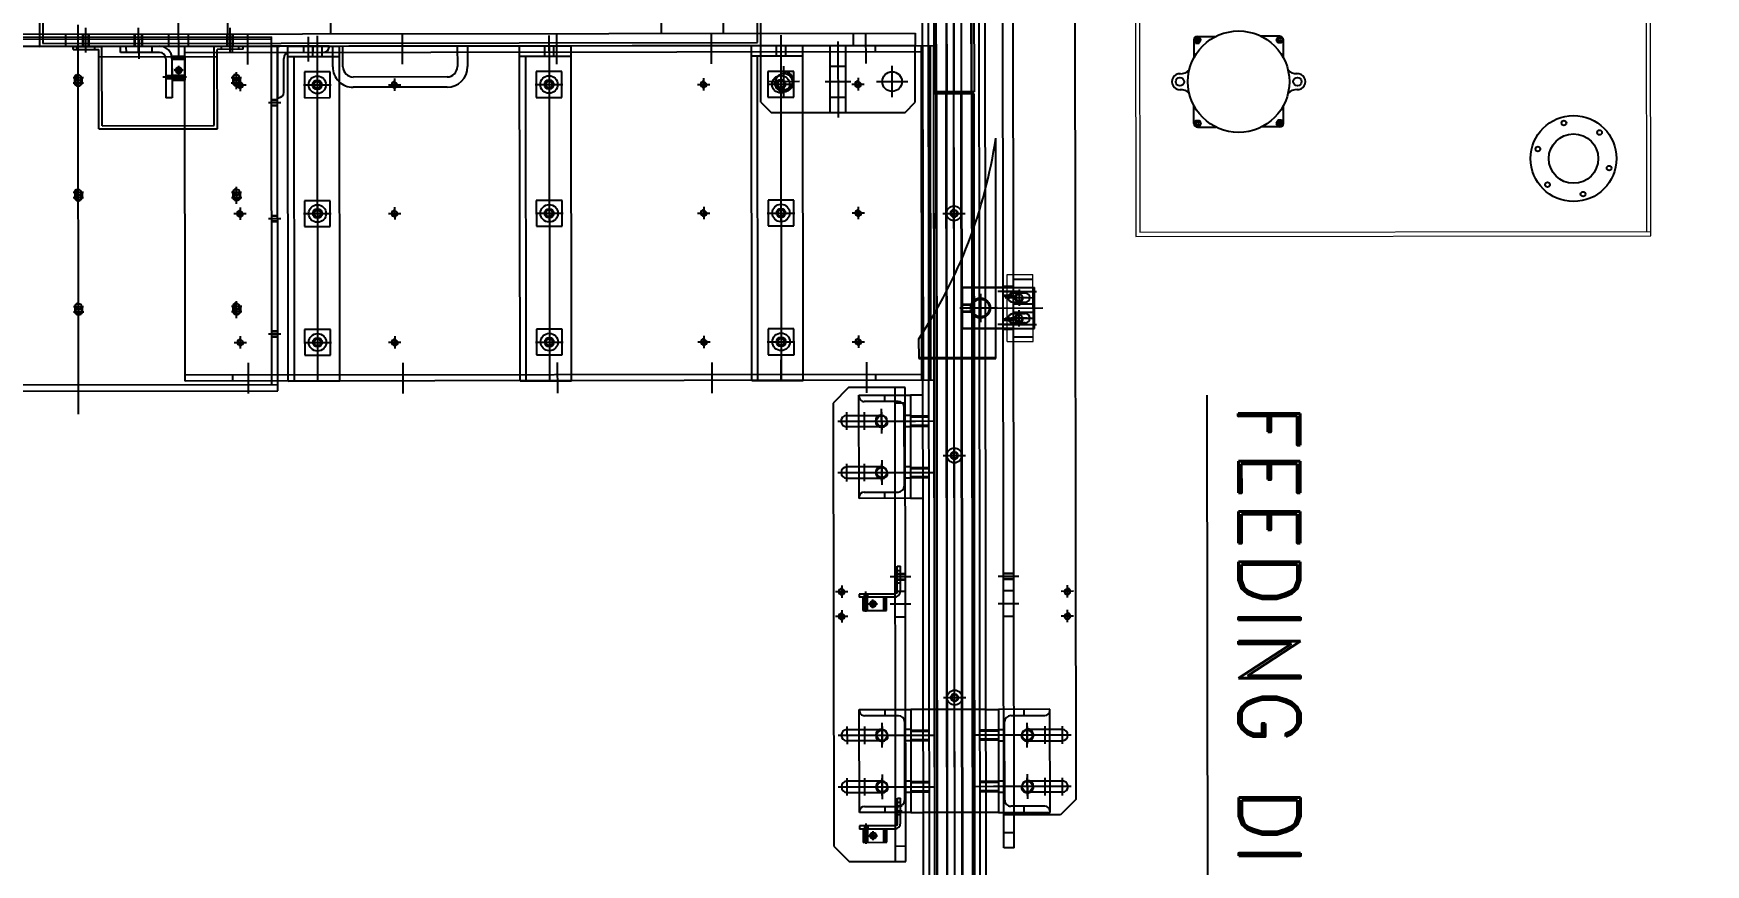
# Model space of a CAD drawing. Header units: feet. Extents: x -99009 to 3252343, y -11094690 to 9035152.
# Drawn here: x 2519507 to 2521130, y -1970620 to -1969814 of the extents above; entities that cross this region are included whole.
import ezdxf

# ---------------------------------------------------------------- set-up
doc = ezdxf.new("R2010")
doc.units = ezdxf.units.FT
for name, color, linetype in [('1', 1, 'Continuous'), ('K-LINE', 7, 'Continuous'), ('栗本図面枠', 7, 'Continuous')]:
    doc.layers.add(name, color=color, linetype=linetype)
doc.styles.add('ROMAND', font='romand', dxfattribs={"width": 0.9, "oblique": 15, "height": 3})

# ---------------------------------------------------------------- blocks, each defined once
blk = doc.blocks.new('K24582845e8a56')
at = {"layer": '栗本図面枠', "color": 1, "lineweight": 9}
for p, q in [((-6510.3, 676.4, 0), (-7260.3, 676.4, 0)), ((-6514.3, 672.4, 0), (-7256.3, 672.4, 0)), ((-6514.3, 180.4, 0), (-6514.3, 676.4, 0)), ((-6510.3, 176.4, 0), (-6510.3, 676.4, 0)), ((-6925.2, 180.4, 0), (-6514.3, 180.4, 0)), ((-6925.2, 176.4, 0), (-6510.3, 176.4, 0))]:
    blk.add_line(p, q, dxfattribs=at)
at = {"layer": '栗本図面枠', "color": 1}
for p, q in [((-6704.3, 316.4, 0), (-6704.3, 298.4, 0)), ((-6703.8, 318.1, 0), (-6700.8, 319.8, 0)), ((-6703.8, 314.7, 0), (-6703.8, 318.1, 0)), ((-6700.8, 312.9, 0), (-6703.8, 314.7, 0)), ((-6700.8, 319.8, 0), (-6683.3, 319.8, 0)), ((-6700.8, 319.8, 0), (-6697.8, 318.1, 0)), ((-6697.8, 314.7, 0), (-6700.8, 312.9, 0)), ((-6697.8, 318.1, 0), (-6697.8, 314.7, 0)), ((-6619.8, 319.8, 0), (-6637.3, 319.8, 0)), ((-6619.8, 319.8, 0), (-6622.8, 318.1, 0)), ((-6622.8, 318.1, 0), (-6622.8, 314.7, 0)), ((-6622.8, 314.7, 0), (-6619.8, 312.9, 0)), ((-6616.8, 318.1, 0), (-6619.8, 319.8, 0)), ((-6619.8, 312.9, 0), (-6616.8, 314.7, 0)), ((-6616.8, 314.7, 0), (-6616.8, 318.1, 0)), ((-6616.3, 316.4, 0), (-6616.3, 298.4, 0)), ((-6704.3, 236.4, 0), (-6704.3, 254.3, 0)), ((-6616.3, 236.4, 0), (-6616.3, 254.3, 0)), ((-5238.8, 245.5, 0), (-6356.1, 245.5, 0)), ((-6700.8, 239.8, 0), (-6703.8, 238.1, 0)), ((-6703.8, 238.1, 0), (-6703.8, 234.7, 0)), ((-6703.8, 234.7, 0), (-6700.8, 232.9, 0)), ((-6697.8, 238.1, 0), (-6700.8, 239.8, 0)), ((-6700.8, 232.9, 0), (-6697.8, 234.7, 0)), ((-6700.8, 232.9, 0), (-6683.3, 232.9, 0)), ((-6697.8, 234.7, 0), (-6697.8, 238.1, 0)), ((-6619.8, 232.9, 0), (-6637.3, 232.9, 0)), ((-6622.8, 238.1, 0), (-6619.8, 239.8, 0)), ((-6622.8, 234.7, 0), (-6622.8, 238.1, 0)), ((-6619.8, 232.9, 0), (-6622.8, 234.7, 0)), ((-6619.8, 239.8, 0), (-6616.8, 238.1, 0)), ((-6616.8, 234.7, 0), (-6619.8, 232.9, 0)), ((-6616.8, 238.1, 0), (-6616.8, 234.7, 0)), ((-7645.3, 117.5, 0), (-5963.8, 117.5, 0)), ((-6165.8, 115.5, 0), (-6165.8, 103.5, 0)), ((-6141.8, 115.5, 0), (-6141.8, 103.5, 0)), ((-5963.8, 117.5, 0), (-5948.8, 102.5, 0)), ((-6171.8, 109.5, 0), (-6159.8, 109.5, 0)), ((-6147.8, 109.5, 0), (-6135.8, 109.5, 0)), ((-6034.8, 104.5, 0), (-6017.8, 104.5, 0)), ((-6031.8, 104.5, 0), (-6031.8, 70.5, 0)), ((-6026.3, 113, 0), (-6026.3, 62, 0)), ((-6026.3, 97.5, 0), (-6026.3, 37.5, 0)), ((-6020.8, 70.5, 0), (-6020.8, 104.5, 0)), ((-5967.8, 104.5, 0), (-5984.8, 104.5, 0)), ((-5981.8, 70.5, 0), (-5981.8, 104.5, 0)), ((-5976.3, 113, 0), (-5976.3, 62, 0)), ((-5976.3, 97.5, 0), (-5976.3, 37.5, 0)), ((-5970.8, 104.5, 0), (-5970.8, 70.5, 0)), ((-5948.8, 102.5, 0), (-5948.8, 57.5, 0)), ((-6440.9, 11.7, 0), (-6440.9, 86.2, 0)), ((-6050.3, 92.5, 0), (-6051.3, 92.5, 0)), ((-6051.3, 92.5, 0), (-6051.3, 42.5, 0)), ((-5951.3, 92.5, 0), (-6051.3, 92.5, 0)), ((-6051.3, 92.5, 0), (-6051.3, 42.5, 0)), ((-6045.3, 54.5, 0), (-6045.3, 87.5, 0)), ((-6034.8, 87.5, 0), (-6017.8, 87.5, 0)), ((-5984.8, 87.5, 0), (-5967.8, 87.5, 0)), ((-5957.3, 87.5, 0), (-5957.3, 54.5, 0)), ((-5951.3, 92.5, 0), (-5952.3, 92.5, 0)), ((-5951.3, 42.5, 0), (-5951.3, 92.5, 0)), ((-5951.3, 42.5, 0), (-5951.3, 92.5, 0)), ((-6468.9, 57.5, 0), (-6468.9, 76.5, 0)), ((-6420.9, 78, 0), (-6460.9, 78, 0)), ((-6460.9, 8, 0), (-6460.9, 78, 0)), ((-6456.9, 48, 0), (-6456.9, 80, 0)), ((-6455.4, 69, 0), (-6455.4, 57, 0)), ((-6450.9, 49.5, 0), (-6450.9, 76.5, 0)), ((-6450.9, 71, 0), (-6450.9, 55, 0)), ((-6446.4, 57, 0), (-6446.4, 69, 0)), ((-6444.9, 57.5, 0), (-6444.9, 76.5, 0)), ((-6436.9, 57.5, 0), (-6436.9, 76.5, 0)), ((-6435.4, 57, 0), (-6435.4, 69, 0)), ((-6430.9, 49.5, 0), (-6430.9, 76.5, 0)), ((-6430.9, 71, 0), (-6430.9, 55, 0)), ((-6426.4, 69, 0), (-6426.4, 57, 0)), ((-6424.9, 48, 0), (-6424.9, 80, 0)), ((-6420.9, 8, 0), (-6420.9, 78, 0)), ((-6412.9, 57.5, 0), (-6412.9, 76.5, 0)), ((-6045.3, 67.5, 0), (-6051.3, 67.5, 0)), ((-6014.3, 70.5, 0), (-6038.3, 70.5, 0)), ((-6034.8, 70.5, 0), (-6017.8, 70.5, 0)), ((-5988.3, 70.5, 0), (-5964.3, 70.5, 0)), ((-5967.8, 70.5, 0), (-5984.8, 70.5, 0)), ((-5951.3, 67.5, 0), (-5957.3, 67.5, 0)), ((-5916.8, 57.5, 0), (-7660.3, 57.5, 0)), ((-6408.4, 57.5, 0), (-6473.4, 57.5, 0)), ((-6461.9, 57.5, 0), (-6461.9, 47.5, 0)), ((-6460.9, 57.5, 0), (-6460.9, 47.5, 0)), ((-6460.9, 54, 0), (-6460.9, 8, 0)), ((-6458.9, 63, 0), (-6442.9, 63, 0)), ((-6458.4, 63, 0), (-6443.4, 63, 0)), ((-6456.9, 62.5, 0), (-6456.9, 42.5, 0)), ((-6452.9, 57.5, 0), (-6452.9, 47.5, 0)), ((-6451.9, 57.5, 0), (-6451.9, 47.5, 0)), ((-6422.9, 63, 0), (-6438.9, 63, 0)), ((-6423.4, 63, 0), (-6438.4, 63, 0)), ((-6429.9, 57.5, 0), (-6429.9, 47.5, 0)), ((-6428.9, 57.5, 0), (-6428.9, 47.5, 0)), ((-6424.9, 62.5, 0), (-6424.9, 42.5, 0)), ((-6420.9, 57.5, 0), (-6420.9, 47.5, 0)), ((-6420.9, 54, 0), (-6420.9, 8, 0)), ((-6419.9, 57.5, 0), (-6419.9, 47.5, 0)), ((-6183.3, 57.5, 0), (-6183.3, 47.5, 0)), ((-6182.7, 57.5, 0), (-6182.7, 47.5, 0)), ((-6180.3, 62.5, 0), (-6180.3, 42.5, 0)), ((-6177.9, 57.5, 0), (-6177.9, 47.5, 0)), ((-6177.3, 57.5, 0), (-6177.3, 47.5, 0)), ((-6166.3, 57.5, 0), (-6166.3, 47.5, 0)), ((-6153.8, 62.5, 0), (-6153.8, 42.5, 0)), ((-6141.3, 57.5, 0), (-6141.3, 47.5, 0)), ((-5948.8, 57.5, 0), (-5948.8, 47.5, 0)), ((-5931.8, 47.5, 0), (-5931.8, 57.5, 0)), ((-5916.8, 57.5, 0), (-5916.8, 47.5, 0)), ((-5916.8, 47.5, 0), (-7660.3, 47.5, 0)), ((-6391.8, 40.5, 0), (-6605.9, 40.5, 0)), ((-6440.9, 41.8, 0), (-6440.9, 6.5, 0)), ((-6392.8, -34.5, 0), (-6392.8, 40.5, 0)), ((-6391.8, -34.5, 0), (-6391.8, 40.5, 0)), ((-6051.3, 42.5, 0), (-5951.3, 42.5, 0)), ((-6051.3, 42.5, 0), (-5951.3, 42.5, 0)), ((-6051.3, 30.5, 0), (-6051.3, 42.5, 0)), ((-6051.3, 42.5, 0), (-5951.3, 42.5, 0)), ((-5963.3, 48.5, 0), (-6039.3, 48.5, 0)), ((-6031.8, 42.5, 0), (-6031.8, 48.5, 0)), ((-6031.3, 42.5, 0), (-6031.3, 24.5, 0)), ((-6030.3, 42.5, 0), (-6030.3, 24.5, 0)), ((-6026.3, 47, 0), (-6026.3, 20, 0)), ((-6022.3, 42.5, 0), (-6022.3, 24.5, 0)), ((-6021.3, 42.5, 0), (-6021.3, 24.5, 0)), ((-6020.8, 42.5, 0), (-6020.8, 48.5, 0)), ((-5981.8, 42.5, 0), (-5981.8, 48.5, 0)), ((-5981.3, 42.5, 0), (-5981.3, 24.5, 0)), ((-5980.3, 42.5, 0), (-5980.3, 24.5, 0)), ((-5976.3, 47, 0), (-5976.3, 20, 0)), ((-5972.3, 42.5, 0), (-5972.3, 24.5, 0)), ((-5971.3, 42.5, 0), (-5971.3, 24.5, 0)), ((-5970.8, 42.5, 0), (-5970.8, 48.5, 0)), ((-5951.3, 42.5, 0), (-5951.3, 30.5, 0)), ((-5530.8, 30.5, 0), (-7897.8, 30.5, 0)), ((-7755.8, 19.5, 0), (-6650.8, 19.5, 0)), ((-6650.8, 17, 0), (-7755.8, 17, 0)), ((-6650.8, 17.5, 0), (-7750.6, 17.5, 0)), ((-5575.8, 24.5, 0), (-7727.8, 24.5, 0)), ((-6650.8, 19.5, 0), (-6650.8, -19.5, 0)), ((-5543.8, 19.5, 0), (-6648.8, 19.5, 0)), ((-6648.8, 19.5, 0), (-6648.8, -19.5, 0)), ((-6648.8, 17.5, 0), (-5549, 17.5, 0)), ((-6648.8, 17, 0), (-5543.8, 17, 0)), ((-6454.8, 25.5, 0), (-6427, 25.5, 0)), ((-6454.1, 25.5, 0), (-6427.7, 25.5, 0)), ((-6445.1, 17, 0), (-6436.6, 17, 0)), ((-6444.6, 8, 0), (-6444.6, 16.8, 0)), ((-6443.9, 8, 0), (-6443.9, 16.5, 0)), ((-6440.9, 18.5, 0), (-6440.9, 5.5, 0)), ((-6437.9, 8, 0), (-6437.9, 16.5, 0)), ((-6437.2, 8, 0), (-6437.2, 16.8, 0)), ((-6051.3, 30.5, 0), (-6051.3, -30.5, 0)), ((-5951.3, 30.5, 0), (-5951.3, -30.5, 0)), ((-6650.8, 7.5, 0), (-7755.8, 7.5, 0)), ((-7750.6, 7, 0), (-6650.8, 7, 0)), ((-6648.8, 7.5, 0), (-5543.8, 7.5, 0)), ((-5549, 7, 0), (-6648.8, 7, 0)), ((-6532.8, -10.9, 0), (-6532.8, 10.9, 0)), ((-6532.8, -8.2, 0), (-6532.8, 8.2, 0)), ((-6420.9, 8, 0), (-6460.9, 8, 0)), ((-6297.8, -10.9, 0), (-6297.8, 10.9, 0)), ((-6297.8, -8.2, 0), (-6297.8, 8.2, 0)), ((-6062.8, -10.9, 0), (-6062.8, 10.9, 0)), ((-6062.8, -8.2, 0), (-6062.8, 8.2, 0)), ((-5437.6, 0, 0), (-7917.6, 0, 0)), ((-7755.8, 0, 0), (-6650.8, 0, 0)), ((-7755.8, -7.5, 0), (-6650.8, -7.5, 0)), ((-7750.6, -7, 0), (-6650.8, -7, 0)), ((-5543.8, 0, 0), (-6648.8, 0, 0)), ((-5549, -7, 0), (-6648.8, -7, 0)), ((-5543.8, -7.5, 0), (-6648.8, -7.5, 0)), ((-5530.8, -30.5, 0), (-7897.8, -30.5, 0)), ((-6650.8, -17, 0), (-7755.8, -17, 0)), ((-7755.8, -19.5, 0), (-6650.8, -19.5, 0)), ((-6650.8, -17.5, 0), (-7750.6, -17.5, 0)), ((-5575.8, -24.5, 0), (-7727.8, -24.5, 0)), ((-6695.8, -746.5, 0), (-6695.8, -19.8, 0)), ((-6695.8, -19.8, 0), (-6370.8, -19.8, 0)), ((-6370.8, -22.6, 0), (-6695.8, -22.6, 0)), ((-6370.8, -30, 0), (-6695.8, -30, 0)), ((-6370.8, -31.5, 0), (-6695.8, -31.5, 0)), ((-6689.8, -746.5, 0), (-6689.8, -30, 0)), ((-6648.8, -17, 0), (-5543.8, -17, 0)), ((-6648.8, -17.5, 0), (-5549, -17.5, 0)), ((-5543.8, -19.5, 0), (-6648.8, -19.5, 0)), ((-6376.8, -746.5, 0), (-6376.8, -30, 0)), ((-6370.8, -19.8, 0), (-6370.8, -746.5, 0)), ((-6356.3, -30.5, 0), (-6356.3, -42.5, 0)), ((-6336.3, -42.5, 0), (-6336.3, -24.5, 0)), ((-6335.3, -42.5, 0), (-6335.3, -24.5, 0)), ((-6331.3, -47, 0), (-6331.3, -20, 0)), ((-6327.3, -42.5, 0), (-6327.3, -24.5, 0)), ((-6326.3, -42.5, 0), (-6326.3, -24.5, 0)), ((-6286.3, -42.5, 0), (-6286.3, -24.5, 0)), ((-6285.3, -42.5, 0), (-6285.3, -24.5, 0)), ((-6281.3, -47, 0), (-6281.3, -20, 0)), ((-6277.3, -42.5, 0), (-6277.3, -24.5, 0)), ((-6276.3, -42.5, 0), (-6276.3, -24.5, 0)), ((-6256.3, -42.5, 0), (-6256.3, -30.5, 0)), ((-6051.3, -30.5, 0), (-6051.3, -42.5, 0)), ((-6031.3, -42.5, 0), (-6031.3, -24.5, 0)), ((-6030.3, -42.5, 0), (-6030.3, -24.5, 0)), ((-6026.3, -47, 0), (-6026.3, -20, 0)), ((-6022.3, -42.5, 0), (-6022.3, -24.5, 0)), ((-6021.3, -42.5, 0), (-6021.3, -24.5, 0)), ((-5981.3, -42.5, 0), (-5981.3, -24.5, 0)), ((-5980.3, -42.5, 0), (-5980.3, -24.5, 0)), ((-5976.3, -47, 0), (-5976.3, -20, 0)), ((-5972.3, -42.5, 0), (-5972.3, -24.5, 0)), ((-5971.3, -42.5, 0), (-5971.3, -24.5, 0)), ((-5951.3, -42.5, 0), (-5951.3, -30.5, 0)), ((-6707.8, -37.5, 0), (-6695.8, -37.5, 0)), ((-6707.8, -1750.5, 0), (-6707.8, -37.5, 0)), ((-6640.8, -37.5, 0), (-6695.8, -37.5, 0)), ((-6695.8, -187.5, 0), (-6695.8, -37.5, 0)), ((-6695.8, -37.5, 0), (-6695.8, -862, 0)), ((-6660.8, -75.2, 0), (-6660.8, -44.8, 0)), ((-6630.8, -47.5, 0), (-6640.8, -37.5, 0)), ((-6630.8, -177.5, 0), (-6630.8, -47.5, 0)), ((-6411.2, -34.5, 0), (-6391.8, -34.5, 0)), ((-5903.8, -47.5, 0), (-6363.8, -47.5, 0)), ((-6363.8, -47.5, 0), (-6363.8, -102.5, 0)), ((-6356.3, -92.5, 0), (-6356.3, -42.5, 0)), ((-6356.3, -42.5, 0), (-6256.3, -42.5, 0)), ((-6356.3, -92.5, 0), (-6356.3, -42.5, 0)), ((-6356.3, -42.5, 0), (-6256.3, -42.5, 0)), ((-6356.3, -42.5, 0), (-6256.3, -42.5, 0)), ((-6348.8, -57.5, 0), (-6348.8, -47.5, 0)), ((-6268.3, -48.5, 0), (-6344.3, -48.5, 0)), ((-6336.8, -42.5, 0), (-6336.8, -48.5, 0)), ((-6331.3, -97.5, 0), (-6331.3, -37.5, 0)), ((-6325.8, -42.5, 0), (-6325.8, -48.5, 0)), ((-6286.8, -42.5, 0), (-6286.8, -48.5, 0)), ((-6281.3, -97.5, 0), (-6281.3, -37.5, 0)), ((-6275.8, -42.5, 0), (-6275.8, -48.5, 0)), ((-6256.3, -42.5, 0), (-6256.3, -92.5, 0)), ((-6256.3, -42.5, 0), (-6256.3, -92.5, 0)), ((-6183.3, -57.5, 0), (-6183.3, -47.5, 0)), ((-6182.7, -57.5, 0), (-6182.7, -47.5, 0)), ((-6180.3, -62.5, 0), (-6180.3, -42.5, 0)), ((-6177.9, -57.5, 0), (-6177.9, -47.5, 0)), ((-6177.3, -57.5, 0), (-6177.3, -47.5, 0)), ((-6166.3, -57.5, 0), (-6166.3, -47.5, 0)), ((-6153.8, -62.5, 0), (-6153.8, -42.5, 0)), ((-6141.3, -57.5, 0), (-6141.3, -47.5, 0)), ((-6051.3, -92.5, 0), (-6051.3, -42.5, 0)), ((-6051.3, -42.5, 0), (-5951.3, -42.5, 0)), ((-6051.3, -92.5, 0), (-6051.3, -42.5, 0)), ((-6051.3, -42.5, 0), (-5951.3, -42.5, 0)), ((-6051.3, -42.5, 0), (-5951.3, -42.5, 0)), ((-5963.3, -48.5, 0), (-6039.3, -48.5, 0)), ((-6031.8, -42.5, 0), (-6031.8, -48.5, 0)), ((-6026.3, -97.5, 0), (-6026.3, -37.5, 0)), ((-6020.8, -42.5, 0), (-6020.8, -48.5, 0)), ((-5981.8, -42.5, 0), (-5981.8, -48.5, 0)), ((-5976.3, -97.5, 0), (-5976.3, -37.5, 0)), ((-5970.8, -42.5, 0), (-5970.8, -48.5, 0)), ((-5951.3, -42.5, 0), (-5951.3, -92.5, 0)), ((-5951.3, -42.5, 0), (-5951.3, -92.5, 0)), ((-5918.8, -57.5, 0), (-5918.8, -47.5, 0)), ((-5903.8, -102.5, 0), (-5903.8, -47.5, 0)), ((-6645.6, -60, 0), (-6676, -60, 0)), ((-5903.8, -57.5, 0), (-6363.8, -57.5, 0)), ((-6350.3, -54.5, 0), (-6350.3, -87.5, 0)), ((-6331.3, -113, 0), (-6331.3, -62, 0)), ((-6281.3, -113, 0), (-6281.3, -62, 0)), ((-6262.3, -87.5, 0), (-6262.3, -54.5, 0)), ((-6166.3, -52.5, 0), (-6190.3, -52.5, 0)), ((-6190.3, -55.5, 0), (-6190.3, -52.5, 0)), ((-6166.3, -55.5, 0), (-6190.3, -55.5, 0)), ((-6186.3, -55.5, 0), (-6186.3, -52.5, 0)), ((-6182.8, -57, 0), (-6182.8, -51, 0)), ((-6177.8, -57, 0), (-6177.8, -51, 0)), ((-6174.3, -55.5, 0), (-6174.3, -52.5, 0)), ((-6163.3, -58.5, 0), (-6163.3, -92.5, 0)), ((-6160.3, -58.5, 0), (-6160.3, -92.5, 0)), ((-6045.3, -54.5, 0), (-6045.3, -87.5, 0)), ((-6026.3, -113, 0), (-6026.3, -62, 0)), ((-5976.3, -113, 0), (-5976.3, -62, 0)), ((-5941.3, -52.5, 0), (-5965.3, -52.5, 0)), ((-5965.3, -55.5, 0), (-5965.3, -52.5, 0)), ((-5941.3, -55.5, 0), (-5965.3, -55.5, 0)), ((-5961.3, -55.5, 0), (-5961.3, -52.5, 0)), ((-5957.8, -57, 0), (-5957.8, -51, 0)), ((-5957.3, -87.5, 0), (-5957.3, -54.5, 0)), ((-5952.8, -57, 0), (-5952.8, -51, 0)), ((-5949.3, -55.5, 0), (-5949.3, -52.5, 0)), ((-5938.3, -58.5, 0), (-5938.3, -92.5, 0)), ((-5935.3, -58.5, 0), (-5935.3, -92.5, 0)), ((-6689.8, -76.2, 0), (-6695.8, -76.2, 0)), ((-6370.8, -76.2, 0), (-6376.8, -76.2, 0)), ((-6350.3, -67.5, 0), (-6356.3, -67.5, 0)), ((-6319.3, -70.5, 0), (-6343.3, -70.5, 0)), ((-6339.8, -70.5, 0), (-6322.8, -70.5, 0)), ((-6336.8, -104.5, 0), (-6336.8, -70.5, 0)), ((-6325.8, -70.5, 0), (-6325.8, -104.5, 0)), ((-6293.3, -70.5, 0), (-6269.3, -70.5, 0)), ((-6272.8, -70.5, 0), (-6289.8, -70.5, 0)), ((-6286.8, -70.5, 0), (-6286.8, -104.5, 0)), ((-6275.8, -104.5, 0), (-6275.8, -70.5, 0)), ((-6256.3, -67.5, 0), (-6262.3, -67.5, 0)), ((-6147.4, -66, 0), (-6160.3, -66, 0)), ((-6160.3, -66, 0), (-6160.3, -89, 0)), ((-6147.4, -68.7, 0), (-6160.3, -68.7, 0)), ((-6159.3, -66, 0), (-6159.3, -67.8, 0)), ((-6148.4, -66, 0), (-6159.3, -66, 0)), ((-6159.3, -67.8, 0), (-6148.4, -67.8, 0)), ((-6149.6, -79.2, 0), (-6158.1, -79.2, 0)), ((-6153.8, -83.5, 0), (-6153.8, -74.9, 0)), ((-6148.4, -67.8, 0), (-6148.4, -66, 0)), ((-6147.4, -89, 0), (-6147.4, -66, 0)), ((-6045.3, -67.5, 0), (-6051.3, -67.5, 0)), ((-6014.3, -70.5, 0), (-6038.3, -70.5, 0)), ((-6034.8, -70.5, 0), (-6017.8, -70.5, 0)), ((-6031.8, -104.5, 0), (-6031.8, -70.5, 0)), ((-6020.8, -70.5, 0), (-6020.8, -104.5, 0)), ((-5988.3, -70.5, 0), (-5964.3, -70.5, 0)), ((-5967.8, -70.5, 0), (-5984.8, -70.5, 0)), ((-5981.8, -70.5, 0), (-5981.8, -104.5, 0)), ((-5970.8, -104.5, 0), (-5970.8, -70.5, 0)), ((-5951.3, -67.5, 0), (-5957.3, -67.5, 0)), ((-5935.3, -66, 0), (-5935.3, -89, 0)), ((-5922.4, -66, 0), (-5935.3, -66, 0)), ((-5922.4, -68.7, 0), (-5935.3, -68.7, 0)), ((-5934.3, -66, 0), (-5934.3, -67.8, 0)), ((-5923.4, -66, 0), (-5934.3, -66, 0)), ((-5934.3, -67.8, 0), (-5923.4, -67.8, 0)), ((-5924.6, -79.2, 0), (-5933.1, -79.2, 0)), ((-5928.8, -83.5, 0), (-5928.8, -74.9, 0)), ((-5923.4, -67.8, 0), (-5923.4, -66, 0)), ((-5922.4, -89, 0), (-5922.4, -66, 0)), ((-6678.2, -85.3, 0), (-6708, -85.3, 0)), ((-6664.3, -93, 0), (-6652.3, -93, 0)), ((-6658.3, -99, 0), (-6658.3, -87, 0)), ((-6539.3, -93, 0), (-6527.3, -93, 0)), ((-6533.3, -99, 0), (-6533.3, -87, 0)), ((-6414.3, -93, 0), (-6402.3, -93, 0)), ((-6408.3, -99, 0), (-6408.3, -87, 0)), ((-6388.4, -85.3, 0), (-6358.7, -85.3, 0)), ((-6355.3, -92.5, 0), (-6356.3, -92.5, 0)), ((-6256.3, -92.5, 0), (-6356.3, -92.5, 0)), ((-6339.8, -87.5, 0), (-6322.8, -87.5, 0)), ((-6289.8, -87.5, 0), (-6272.8, -87.5, 0)), ((-6256.3, -92.5, 0), (-6257.3, -92.5, 0)), ((-6157.8, -86, 0), (-6165.8, -86, 0)), ((-6163.3, -84.4, 0), (-6160.3, -84.4, 0)), ((-6163.3, -87.6, 0), (-6160.3, -87.6, 0)), ((-6163.3, -92.5, 0), (-6160.3, -92.5, 0)), ((-6146.1, -86, 0), (-6161.6, -86, 0)), ((-6147.4, -84.4, 0), (-6160.3, -84.4, 0)), ((-6147.4, -87.6, 0), (-6160.3, -87.6, 0)), ((-6160.3, -89, 0), (-6147.4, -89, 0)), ((-6050.3, -92.5, 0), (-6051.3, -92.5, 0)), ((-5951.3, -92.5, 0), (-6051.3, -92.5, 0)), ((-6034.8, -87.5, 0), (-6017.8, -87.5, 0)), ((-5984.8, -87.5, 0), (-5967.8, -87.5, 0)), ((-5951.3, -92.5, 0), (-5952.3, -92.5, 0)), ((-5932.8, -86, 0), (-5940.8, -86, 0)), ((-5938.3, -84.4, 0), (-5935.3, -84.4, 0)), ((-5938.3, -87.6, 0), (-5935.3, -87.6, 0)), ((-5938.3, -92.5, 0), (-5935.3, -92.5, 0)), ((-5921.1, -86, 0), (-5936.6, -86, 0)), ((-5922.4, -84.4, 0), (-5935.3, -84.4, 0)), ((-5922.4, -87.6, 0), (-5935.3, -87.6, 0)), ((-5935.3, -89, 0), (-5922.4, -89, 0)), ((-6695.8, -97.5, 0), (-6707.8, -97.5, 0)), ((-6699.7, -112.5, 0), (-6626, -112.5, 0)), ((-6630.8, -105, 0), (-6695.8, -105, 0)), ((-6675.8, -120, 0), (-6675.8, -105, 0)), ((-6660.8, -125, 0), (-6660.8, -100, 0)), ((-6645.8, -120, 0), (-6645.8, -105, 0)), ((-6363.8, -102.5, 0), (-6348.8, -117.5, 0)), ((-6339.8, -104.5, 0), (-6322.8, -104.5, 0)), ((-6272.8, -104.5, 0), (-6289.8, -104.5, 0)), ((-6171.8, -109.5, 0), (-6159.8, -109.5, 0)), ((-6165.8, -115.5, 0), (-6165.8, -103.5, 0)), ((-6147.8, -109.5, 0), (-6135.8, -109.5, 0)), ((-6141.8, -115.5, 0), (-6141.8, -103.5, 0)), ((-6034.8, -104.5, 0), (-6017.8, -104.5, 0)), ((-5967.8, -104.5, 0), (-5984.8, -104.5, 0)), ((-5918.8, -117.5, 0), (-5903.8, -102.5, 0)), ((-6630.8, -120, 0), (-6695.8, -120, 0)), ((-6348.8, -117.5, 0), (-5918.8, -117.5, 0)), ((-6370.8, -146.5, 0), (-6695.8, -146.5, 0)), ((-6695.8, -196.5, 0), (-6695.8, -146.5, 0)), ((-6685.8, -196.5, 0), (-6685.8, -146.5, 0)), ((-6645.8, -155.5, 0), (-6670.8, -155.5, 0)), ((-6670.8, -155.5, 0), (-6670.8, -180.5, 0)), ((-6660.8, -149.8, 0), (-6660.8, -180.2, 0)), ((-6658.3, -181.4, 0), (-6658.3, -154.6, 0)), ((-6658.3, -176.5, 0), (-6658.3, -159.4, 0)), ((-6645.8, -180.5, 0), (-6645.8, -155.5, 0)), ((-6545.8, -155.5, 0), (-6545.8, -180.5, 0)), ((-6520.8, -155.5, 0), (-6545.8, -155.5, 0)), ((-6533.3, -181.4, 0), (-6533.3, -154.6, 0)), ((-6533.3, -176.5, 0), (-6533.3, -159.4, 0)), ((-6520.8, -180.5, 0), (-6520.8, -155.5, 0)), ((-6395.8, -155.5, 0), (-6420.8, -155.5, 0)), ((-6420.8, -155.5, 0), (-6420.8, -180.5, 0)), ((-6408.3, -181.4, 0), (-6408.3, -154.6, 0)), ((-6408.3, -176.5, 0), (-6408.3, -159.4, 0)), ((-6395.8, -180.5, 0), (-6395.8, -155.5, 0)), ((-6370.8, -196.5, 0), (-6370.8, -146.5, 0)), ((-6705.8, -168, 0), (-6675.8, -168, 0)), ((-6695.8, -163.5, 0), (-6685.8, -163.5, 0)), ((-6695.8, -168, 0), (-6370.8, -168, 0)), ((-6695.8, -172.5, 0), (-6685.8, -172.5, 0)), ((-6645.6, -165, 0), (-6676, -165, 0)), ((-6666.9, -168, 0), (-6649.8, -168, 0)), ((-6640.8, -187.5, 0), (-6630.8, -177.5, 0)), ((-6541.9, -168, 0), (-6524.8, -168, 0)), ((-6416.9, -168, 0), (-6399.8, -168, 0)), ((-6370.8, -168, 0), (-6390.8, -168, 0)), ((-6695.8, -187.5, 0), (-7669.8, -187.5, 0)), ((-6698.8, -190.5, 0), (-7666.8, -190.5, 0)), ((-6698.8, -884.5, 0), (-6698.8, -190.5, 0)), ((-6640.8, -187.5, 0), (-6695.8, -187.5, 0)), ((-6695.8, -887.5, 0), (-6695.8, -187.5, 0)), ((-6370.8, -190.5, 0), (-6685.8, -190.5, 0)), ((-6670.8, -180.5, 0), (-6645.8, -180.5, 0)), ((-6545.8, -180.5, 0), (-6520.8, -180.5, 0)), ((-6420.8, -180.5, 0), (-6395.8, -180.5, 0)), ((-6370.8, -196.5, 0), (-6695.8, -196.5, 0)), ((-6757.4, -224, 0), (-6707.2, -224, 0)), ((-6678.2, -235.3, 0), (-6708, -235.3, 0)), ((-6664.3, -243, 0), (-6652.3, -243, 0)), ((-6658.3, -249, 0), (-6658.3, -237, 0)), ((-6539.3, -243, 0), (-6527.3, -243, 0)), ((-6533.3, -249, 0), (-6533.3, -237, 0)), ((-6414.3, -243, 0), (-6402.3, -243, 0)), ((-6408.3, -249, 0), (-6408.3, -237, 0)), ((-6388.4, -235.3, 0), (-6358.7, -235.3, 0)), ((-6757.4, -284, 0), (-6707.2, -284, 0)), ((-6370.8, -371.5, 0), (-6695.8, -371.5, 0)), ((-6695.8, -421.5, 0), (-6695.8, -371.5, 0)), ((-6685.8, -421.5, 0), (-6685.8, -371.5, 0)), ((-6370.8, -421.5, 0), (-6370.8, -371.5, 0)), ((-6678.2, -385.3, 0), (-6708, -385.3, 0)), ((-6695.8, -388.5, 0), (-6685.8, -388.5, 0)), ((-6645.8, -380.5, 0), (-6670.8, -380.5, 0)), ((-6670.8, -380.5, 0), (-6670.8, -405.5, 0)), ((-6658.3, -406.4, 0), (-6658.3, -379.6, 0)), ((-6658.3, -401.5, 0), (-6658.3, -384.4, 0)), ((-6645.8, -405.5, 0), (-6645.8, -380.5, 0)), ((-6545.8, -380.5, 0), (-6545.8, -405.5, 0)), ((-6520.8, -380.5, 0), (-6545.8, -380.5, 0)), ((-6533.3, -406.4, 0), (-6533.3, -379.6, 0)), ((-6533.3, -401.5, 0), (-6533.3, -384.4, 0)), ((-6520.8, -405.5, 0), (-6520.8, -380.5, 0)), ((-6420.8, -380.5, 0), (-6420.8, -405.5, 0)), ((-6395.8, -380.5, 0), (-6420.8, -380.5, 0)), ((-6408.3, -406.4, 0), (-6408.3, -379.6, 0)), ((-6408.3, -401.5, 0), (-6408.3, -384.4, 0)), ((-6395.8, -405.5, 0), (-6395.8, -380.5, 0)), ((-6388.4, -385.3, 0), (-6358.7, -385.3, 0)), ((-6705.8, -393, 0), (-6675.8, -393, 0)), ((-6695.8, -393, 0), (-6370.8, -393, 0)), ((-6695.8, -397.5, 0), (-6685.8, -397.5, 0)), ((-6670.8, -405.5, 0), (-6645.8, -405.5, 0)), ((-6666.9, -393, 0), (-6649.8, -393, 0)), ((-6545.8, -405.5, 0), (-6520.8, -405.5, 0)), ((-6541.9, -393, 0), (-6524.8, -393, 0)), ((-6420.8, -405.5, 0), (-6395.8, -405.5, 0)), ((-6416.9, -393, 0), (-6399.8, -393, 0)), ((-6370.8, -421.5, 0), (-6695.8, -421.5, 0)), ((-6370.8, -415.5, 0), (-6685.8, -415.5, 0)), ((-6695.8, -472, 0), (-6675.8, -472, 0)), ((-6695.8, -482, 0), (-6675.8, -482, 0)), ((-6665.8, -492, 0), (-6665.8, -583, 0)), ((-6655.8, -492, 0), (-6655.8, -583, 0)), ((-6678.2, -535.3, 0), (-6708, -535.3, 0)), ((-6388.4, -535.3, 0), (-6358.7, -535.3, 0)), ((-6664.3, -543, 0), (-6652.3, -543, 0)), ((-6658.3, -549, 0), (-6658.3, -537, 0)), ((-6539.3, -543, 0), (-6527.3, -543, 0)), ((-6533.3, -549, 0), (-6533.3, -537, 0)), ((-6414.3, -543, 0), (-6402.3, -543, 0)), ((-6408.3, -549, 0), (-6408.3, -537, 0)), ((-6675.8, -593, 0), (-6695.8, -593, 0)), ((-6370.8, -596.5, 0), (-6695.8, -596.5, 0)), ((-6695.8, -646.5, 0), (-6695.8, -596.5, 0)), ((-6685.8, -646.5, 0), (-6685.8, -596.5, 0)), ((-6370.8, -646.5, 0), (-6370.8, -596.5, 0)), ((-6707.8, -604.7, 0), (-7657.8, -604.7, 0)), ((-6675.8, -603, 0), (-6695.8, -603, 0)), ((-6694.8, -606.5, 0), (-6695.8, -606.5, 0)), ((-6695.8, -606.5, 0), (-6695.8, -656.5, 0)), ((-6695.8, -613.5, 0), (-6685.8, -613.5, 0)), ((-6689.8, -644.5, 0), (-6689.8, -611.5, 0)), ((-6645.8, -605.5, 0), (-6670.8, -605.5, 0)), ((-6670.8, -605.5, 0), (-6670.8, -630.5, 0)), ((-6658.3, -631.4, 0), (-6658.3, -604.6, 0)), ((-6658.3, -626.5, 0), (-6658.3, -609.4, 0)), ((-6645.8, -630.5, 0), (-6645.8, -605.5, 0)), ((-6520.8, -605.5, 0), (-6545.8, -605.5, 0)), ((-6545.8, -605.5, 0), (-6545.8, -630.5, 0)), ((-6533.3, -631.4, 0), (-6533.3, -604.6, 0)), ((-6533.3, -626.5, 0), (-6533.3, -609.4, 0)), ((-6520.8, -630.5, 0), (-6520.8, -605.5, 0)), ((-6395.8, -605.5, 0), (-6420.8, -605.5, 0)), ((-6420.8, -605.5, 0), (-6420.8, -630.5, 0)), ((-6408.3, -631.4, 0), (-6408.3, -604.6, 0)), ((-6408.3, -626.5, 0), (-6408.3, -609.4, 0)), ((-6395.8, -630.5, 0), (-6395.8, -605.5, 0)), ((-6705.8, -618, 0), (-6675.8, -618, 0)), ((-6680.8, -626.5, 0), (-6704.8, -626.5, 0)), ((-6695.8, -618, 0), (-6370.8, -618, 0)), ((-6689.8, -622, 0), (-6695.8, -622, 0)), ((-6695.8, -622.5, 0), (-6685.8, -622.5, 0)), ((-6689.8, -631, 0), (-6695.8, -631, 0)), ((-6670.8, -630.5, 0), (-6645.8, -630.5, 0)), ((-6666.9, -618, 0), (-6649.8, -618, 0)), ((-6545.8, -630.5, 0), (-6520.8, -630.5, 0)), ((-6541.9, -618, 0), (-6524.8, -618, 0)), ((-6420.8, -630.5, 0), (-6395.8, -630.5, 0)), ((-6416.9, -618, 0), (-6399.8, -618, 0)), ((-6370.8, -646.5, 0), (-6695.8, -646.5, 0)), ((-6370.8, -640.5, 0), (-6685.8, -640.5, 0)), ((-6704.9, -1037.5, 0), (-6704.9, -662.5, 0)), ((-6367.3, -662.5, 0), (-6704.9, -662.5, 0)), ((-6702.9, -1037.5, 0), (-6702.9, -662.5, 0)), ((-6361.3, -656.5, 0), (-6695.8, -656.5, 0)), ((-6695.8, -656.5, 0), (-6645.8, -656.5, 0)), ((-6695.8, -656.5, 0), (-6695.8, -662.5, 0)), ((-6650.8, -650.5, 0), (-6683.8, -650.5, 0)), ((-6645.8, -656.5, 0), (-6645.8, -655.5, 0)), ((-6643.8, -656.5, 0), (-6643.8, -662.5, 0)), ((-6643.2, -656.5, 0), (-6643.2, -662.5, 0)), ((-6640.8, -653.5, 0), (-6640.8, -665.5, 0)), ((-6638.4, -656.5, 0), (-6638.4, -662.5, 0)), ((-6637.8, -656.5, 0), (-6637.8, -662.5, 0)), ((-6531.3, -656.5, 0), (-6531.3, -662.5, 0)), ((-6530.7, -656.5, 0), (-6530.7, -662.5, 0)), ((-6528.3, -653.5, 0), (-6528.3, -665.5, 0)), ((-6525.9, -656.5, 0), (-6525.9, -662.5, 0)), ((-6525.3, -656.5, 0), (-6525.3, -662.5, 0)), ((-6419.3, -656.5, 0), (-6419.3, -662.5, 0)), ((-6418.7, -656.5, 0), (-6418.7, -662.5, 0)), ((-6416.3, -653.5, 0), (-6416.3, -665.5, 0)), ((-6413.9, -656.5, 0), (-6413.9, -662.5, 0)), ((-6413.3, -656.5, 0), (-6413.3, -662.5, 0)), ((-6367.3, -1037.5, 0), (-6367.3, -656.5, 0)), ((-6361.3, -1043.5, 0), (-6361.3, -656.5, 0)), ((-6678.2, -685.3, 0), (-6708, -685.3, 0)), ((-6692.8, -690, 0), (-6695.8, -690, 0)), ((-6695.8, -718, 0), (-6695.8, -690, 0)), ((-6692.8, -694, 0), (-6695.8, -694, 0)), ((-6692.8, -690, 0), (-6692.8, -715, 0)), ((-6654.2, -696.5, 0), (-6670.5, -696.5, 0)), ((-6665.5, -701.5, 0), (-6665.5, -691.5, 0)), ((-6665.5, -692.9, 0), (-6660.4, -692.9, 0)), ((-6665.5, -693.5, 0), (-6660.4, -693.5, 0)), ((-6664.3, -693, 0), (-6652.3, -693, 0)), ((-6660.4, -701.5, 0), (-6660.4, -691.5, 0)), ((-6658.3, -699, 0), (-6658.3, -687, 0)), ((-6542.8, -696.5, 0), (-6559.2, -696.5, 0)), ((-6554.2, -701.5, 0), (-6554.2, -691.5, 0)), ((-6554.2, -692.9, 0), (-6549.1, -692.9, 0)), ((-6554.2, -693.5, 0), (-6549.1, -693.5, 0)), ((-6549.1, -701.5, 0), (-6549.1, -691.5, 0)), ((-6539.3, -693, 0), (-6527.3, -693, 0)), ((-6533.3, -699, 0), (-6533.3, -687, 0)), ((-6432, -696.5, 0), (-6448.3, -696.5, 0)), ((-6443.4, -701.5, 0), (-6443.4, -691.5, 0)), ((-6443.4, -692.9, 0), (-6438.3, -692.9, 0)), ((-6443.4, -693.5, 0), (-6438.3, -693.5, 0)), ((-6438.3, -701.5, 0), (-6438.3, -691.5, 0)), ((-6414.3, -693, 0), (-6402.3, -693, 0)), ((-6408.3, -699, 0), (-6408.3, -687, 0)), ((-6388.4, -685.3, 0), (-6358.7, -685.3, 0)), ((-6707.8, -704.7, 0), (-7657.8, -704.7, 0)), ((-6689.8, -702.5, 0), (-6713.8, -702.5, 0)), ((-6695.8, -699.5, 0), (-6707.8, -699.5, 0)), ((-6695.8, -700.1, 0), (-6707.8, -700.1, 0)), ((-6695.8, -704.9, 0), (-6707.8, -704.9, 0)), ((-6695.8, -705.5, 0), (-6707.8, -705.5, 0)), ((-6689.9, -702.5, 0), (-6698.3, -702.5, 0)), ((-6689.8, -700.3, 0), (-6695.8, -700.3, 0)), ((-6692.8, -711, 0), (-6695.8, -711, 0)), ((-6665.5, -699.5, 0), (-6660.4, -699.5, 0)), ((-6665.5, -700.1, 0), (-6660.4, -700.1, 0)), ((-6554.2, -699.5, 0), (-6549.1, -699.5, 0)), ((-6554.2, -700.1, 0), (-6549.1, -700.1, 0)), ((-6443.4, -699.5, 0), (-6438.3, -699.5, 0)), ((-6443.4, -700.1, 0), (-6438.3, -700.1, 0)), ((-6370.8, -700.3, 0), (-6376.8, -700.3, 0)), ((-6685.8, -718, 0), (-6695.8, -718, 0)), ((-6615.8, -715, 0), (-6692.8, -715, 0)), ((-6685.8, -830, 0), (-6685.8, -715, 0)), ((-6618.8, -718, 0), (-6685.8, -718, 0)), ((-6618.8, -827, 0), (-6618.8, -718, 0)), ((-6615.8, -830, 0), (-6615.8, -715, 0)), ((-6695.8, -743, 0), (-6707.8, -743, 0)), ((-6370.8, -746.5, 0), (-6695.8, -746.5, 0)), ((-6685.9, -746.1, 0), (-6685.9, -759, 0)), ((-6662.8, -746.1, 0), (-6685.9, -746.1, 0)), ((-6683.1, -746.1, 0), (-6683.1, -759, 0)), ((-6667.4, -746.1, 0), (-6667.4, -759, 0)), ((-6665.8, -744.8, 0), (-6665.8, -760.2, 0)), ((-6664.2, -746.1, 0), (-6664.2, -759, 0)), ((-6662.8, -759, 0), (-6662.8, -746.1, 0)), ((-6683.8, -752.5, 0), (-6719.8, -752.5, 0)), ((-6695.8, -762, 0), (-6707.8, -762, 0)), ((-6684, -747.1, 0), (-6685.9, -747.1, 0)), ((-6685.9, -747.1, 0), (-6685.9, -758, 0)), ((-6685.9, -758, 0), (-6684, -758, 0)), ((-6685.9, -759, 0), (-6662.8, -759, 0)), ((-6684, -758, 0), (-6684, -747.1, 0)), ((-6683.8, -759, 0), (-6645.8, -759, 0)), ((-6668.4, -752.5, 0), (-6676.9, -752.5, 0)), ((-6672.6, -748.2, 0), (-6672.6, -756.8, 0)), ((-6667.3, -759, 0), (-6667.3, -765, 0)), ((-6667, -759, 0), (-6667, -765, 0)), ((-6665.8, -756, 0), (-6665.8, -768, 0)), ((-6664.6, -759, 0), (-6664.6, -765, 0)), ((-6664.3, -759, 0), (-6664.3, -765, 0)), ((-6645.8, -759, 0), (-6645.8, -765, 0)), ((-6695.8, -771, 0), (-6695.8, -809, 0)), ((-6689.8, -778.3, 0), (-6695.8, -778.3, 0)), ((-6689.8, -771, 0), (-6689.8, -809, 0)), ((-6683.8, -765, 0), (-6645.8, -765, 0)), ((-6689.8, -791.5, 0), (-6713.8, -791.5, 0)), ((-6695.8, -787.5, 0), (-6707.8, -787.5, 0)), ((-6695.8, -788.3, 0), (-6707.8, -788.3, 0)), ((-6695.8, -794.7, 0), (-6707.8, -794.7, 0)), ((-6683.8, -790.8, 0), (-6701.8, -790.8, 0)), ((-6695.8, -795.5, 0), (-6707.8, -795.5, 0)), ((-6689.8, -803.3, 0), (-6695.8, -803.3, 0)), ((-6689.8, -809, 0), (-6695.8, -809, 0)), ((-6695.8, -855, 0), (-6695.8, -827, 0)), ((-6685.8, -827, 0), (-6695.8, -827, 0)), ((-6618.8, -827, 0), (-6685.8, -827, 0)), ((-6689.8, -842.5, 0), (-6713.8, -842.5, 0)), ((-6695.8, -839.5, 0), (-6707.8, -839.5, 0)), ((-6695.8, -840.1, 0), (-6707.8, -840.1, 0)), ((-6689.9, -842.5, 0), (-6698.3, -842.5, 0)), ((-6692.8, -834, 0), (-6695.8, -834, 0)), ((-6615.8, -830, 0), (-6692.8, -830, 0)), ((-6692.8, -855, 0), (-6692.8, -830, 0)), ((-6338.7, -850, 0), (-6716.8, -850, 0)), ((-6695.8, -844.9, 0), (-6707.8, -844.9, 0)), ((-6695.8, -845.5, 0), (-6707.8, -845.5, 0)), ((-6692.8, -851, 0), (-6695.8, -851, 0)), ((-6692.8, -855, 0), (-6695.8, -855, 0)), ((-6665.5, -855, 0), (-6665.5, -845, 0)), ((-6665.5, -846.4, 0), (-6660.4, -846.4, 0)), ((-6665.5, -847, 0), (-6660.4, -847, 0)), ((-6665.5, -853, 0), (-6660.4, -853, 0)), ((-6665.5, -853.6, 0), (-6660.4, -853.6, 0)), ((-6660.4, -855, 0), (-6660.4, -845, 0)), ((-6554.2, -855, 0), (-6554.2, -845, 0)), ((-6554.2, -846.4, 0), (-6549.1, -846.4, 0)), ((-6554.2, -847, 0), (-6549.1, -847, 0)), ((-6554.2, -853, 0), (-6549.1, -853, 0)), ((-6554.2, -853.6, 0), (-6549.1, -853.6, 0)), ((-6549.1, -855, 0), (-6549.1, -845, 0)), ((-6443.4, -855, 0), (-6443.4, -845, 0)), ((-6443.4, -846.4, 0), (-6438.3, -846.4, 0)), ((-6443.4, -847, 0), (-6438.3, -847, 0)), ((-6443.4, -853, 0), (-6438.3, -853, 0)), ((-6443.4, -853.6, 0), (-6438.3, -853.6, 0)), ((-6438.3, -855, 0), (-6438.3, -845, 0)), ((-6695.8, -862, 0), (-6707.8, -862, 0)), ((-6695.8, -862, 0), (-6695.8, -1399.5, 0)), ((-7669.8, -887.5, 0), (-6695.8, -887.5, 0)), ((-7666.8, -884.5, 0), (-6698.8, -884.5, 0))]:
    blk.add_line(p, q, dxfattribs=at)
at = {"layer": '栗本図面枠', "color": 1, "lineweight": 18}
for p, q in [((-6473.4, 51.5, 0), (-6473.4, 76.5, 0)), ((-6408.4, 76.5, 0), (-6473.4, 76.5, 0)), ((-6460.9, 51.5, 0), (-6460.9, 76.5, 0)), ((-6420.9, 51.5, 0), (-6420.9, 76.5, 0)), ((-6408.4, 51.5, 0), (-6408.4, 76.5, 0)), ((-6408.4, 51.5, 0), (-6473.4, 51.5, 0))]:
    blk.add_line(p, q, dxfattribs=at)
at = {"layer": '栗本図面枠', "color": 1}
for centre, radius in [((-6585.3, 601.4, 0), 41.7), ((-6576, 635.9, 0), 2.34), ((-6610.6, 626.7, 0), 2.34), ((-6585.3, 601.4, 0), 24), ((-6550.8, 610.6, 0), 2.34), ((-6619.8, 592.1, 0), 2.34), ((-6594.6, 566.8, 0), 2.34), ((-6560, 576.1, 0), 2.34), ((-6660.3, 276.4, 0), 49.2), ((-6660.3, 333.4, 0), 4.1), ((-6700.8, 316.4, 0), 2.99), ((-6700.8, 316.4, 0), 1.43), ((-6700.8, 316.4, 0), 1.27), ((-6619.8, 316.4, 0), 2.99), ((-6619.8, 316.4, 0), 1.43), ((-6619.8, 316.4, 0), 1.27), ((-6700.8, 236.4, 0), 2.99), ((-6700.8, 236.4, 0), 1.43), ((-6700.8, 236.4, 0), 1.27), ((-6619.8, 236.4, 0), 2.99), ((-6619.8, 236.4, 0), 1.43), ((-6619.8, 236.4, 0), 1.27), ((-6660.3, 219.4, 0), 4.1), ((-6165.8, 109.5, 0), 2.4), ((-6141.8, 109.5, 0), 2.4), ((-6450.9, 63, 0), 3.2), ((-6430.9, 63, 0), 3.2), ((-6026.3, 70.5, 0), 5), ((-5976.3, 70.5, 0), 5), ((-6440.9, 25.5, 0), 9.5), ((-6440.9, 25.5, 0), 8.5), ((-6532.8, 0, 0), 7.21), ((-6532.8, 0, 0), 3.5), ((-6532.8, 0, 0), 3), ((-6297.8, 0, 0), 7.21), ((-6297.8, 0, 0), 3.5), ((-6297.8, 0, 0), 3), ((-6062.8, 0, 0), 7.21), ((-6062.8, 0, 0), 3.5), ((-6062.8, 0, 0), 3), ((-6660.8, -60, 0), 9.5), ((-6331.3, -70.5, 0), 5), ((-6281.3, -70.5, 0), 5), ((-6153.8, -79.2, 0), 3.01), ((-6153.8, -79.2, 0), 2.26), ((-6026.3, -70.5, 0), 5), ((-5976.3, -70.5, 0), 5), ((-5928.8, -79.2, 0), 3.01), ((-5928.8, -79.2, 0), 2.26), ((-6658.3, -93, 0), 2.4), ((-6533.3, -93, 0), 2.4), ((-6408.3, -93, 0), 2.4), ((-6165.8, -109.5, 0), 2.4), ((-6141.8, -109.5, 0), 2.4), ((-6660.8, -165, 0), 8), ((-6658.3, -168, 0), 8.5), ((-6533.3, -168, 0), 8.5), ((-6408.3, -168, 0), 8.5), ((-6658.3, -168, 0), 4.5), ((-6658.3, -168, 0), 3.2), ((-6533.3, -168, 0), 4.5), ((-6533.3, -168, 0), 3.2), ((-6408.3, -168, 0), 4.5), ((-6408.3, -168, 0), 3.2), ((-6658.3, -243, 0), 2.4), ((-6533.3, -243, 0), 2.4), ((-6408.3, -243, 0), 2.4), ((-6658.3, -393, 0), 8.5), ((-6658.3, -393, 0), 4.5), ((-6533.3, -393, 0), 8.5), ((-6533.3, -393, 0), 4.5), ((-6408.3, -393, 0), 8.5), ((-6408.3, -393, 0), 4.5), ((-6658.3, -393, 0), 3.2), ((-6533.3, -393, 0), 3.2), ((-6408.3, -393, 0), 3.2), ((-6658.3, -543, 0), 2.4), ((-6533.3, -543, 0), 2.4), ((-6408.3, -543, 0), 2.4), ((-6658.3, -618, 0), 8.5), ((-6658.3, -618, 0), 4.5), ((-6658.3, -618, 0), 3.2), ((-6533.3, -618, 0), 8.5), ((-6533.3, -618, 0), 4.5), ((-6533.3, -618, 0), 3.2), ((-6408.3, -618, 0), 8.5), ((-6408.3, -618, 0), 4.5), ((-6408.3, -618, 0), 3.2), ((-6658.3, -693, 0), 2.4), ((-6533.3, -693, 0), 2.4), ((-6408.3, -693, 0), 2.4), ((-6672.6, -752.5, 0), 3.01), ((-6672.6, -752.5, 0), 2.26)]:
    blk.add_circle(centre, radius, dxfattribs=at)
for centre, radius, start, end in [((-6660.3, 333.4, 0), 7.76, 355.7699, 184.2301), ((-6679.2, 332.7, 0), 11.2, 310.1157, 3.585), ((-6641.4, 332.7, 0), 11.2, 176.415, 229.8843), ((-6700.8, 316.4, 0), 3.45, 90, 180.0502), ((-6619.8, 316.4, 0), 3.45, 359.9498, 90), ((-6700.8, 236.4, 0), 3.45, 179.9498, 270), ((-6679.2, 220.1, 0), 11.2, 356.415, 49.8843), ((-6641.4, 220.1, 0), 11.2, 130.1157, 183.585), ((-6619.8, 236.4, 0), 3.45, 270, 0.0502), ((-6660.3, 219.4, 0), 7.76, 175.7699, 4.2301), ((-6165.8, 109.5, 0), 3, 270, 180), ((-6141.8, 109.5, 0), 3, 270, 180), ((-6026.3, 104.5, 0), 5.5, 0, 180), ((-5976.3, 104.5, 0), 5.5, 0, 180), ((-6050.3, 87.5, 0), 5, 0, 90), ((-5952.3, 87.5, 0), 5, 90, 180), ((-6450.9, 69, 0), 4.5, 0, 180), ((-6450.9, 63, 0), 4, 180, 90), ((-6430.9, 69, 0), 4.5, 0, 180), ((-6430.9, 63, 0), 4, 180, 90), ((-6026.3, 70.5, 0), 6, 270, 180), ((-6026.3, 70.5, 0), 5.5, 180, 0), ((-5976.3, 70.5, 0), 6, 270, 180), ((-5976.3, 70.5, 0), 5.5, 180, 0), ((-6450.9, 57, 0), 4.5, 180, 0), ((-6430.9, 57, 0), 4.5, 180, 0), ((-6039.3, 54.5, 0), 6, 180, 270), ((-5963.3, 54.5, 0), 6, 270, 0), ((-6675.1, -429.4, 0), 475, 56.2455, 81.619), ((-6440.9, 25.5, 0), 9.5, 296.5254, 243.4746), ((-6532.8, 0, 0), 3.6, 180, 90), ((-6297.8, 0, 0), 3.6, 180, 90), ((-6062.8, 0, 0), 3.6, 180, 90), ((-6344.3, -54.5, 0), 6, 90, 180), ((-6268.3, -54.5, 0), 6, 0, 90), ((-6039.3, -54.5, 0), 6, 90, 180), ((-5963.3, -54.5, 0), 6, 0, 90), ((-6331.3, -70.5, 0), 6, 180, 90), ((-6281.3, -70.5, 0), 6, 180, 90), ((-6166.3, -58.5, 0), 6, 0, 90), ((-6166.3, -58.5, 0), 3, 0, 90), ((-6026.3, -70.5, 0), 6, 180, 90), ((-5976.3, -70.5, 0), 6, 180, 90), ((-5941.3, -58.5, 0), 6, 0, 90), ((-5941.3, -58.5, 0), 3, 0, 90), ((-6331.3, -70.5, 0), 5.5, 0, 180), ((-6281.3, -70.5, 0), 5.5, 0, 180), ((-6026.3, -70.5, 0), 5.5, 0, 180), ((-5976.3, -70.5, 0), 5.5, 0, 180), ((-6658.3, -93, 0), 3, 180, 90), ((-6533.3, -93, 0), 3, 180, 90), ((-6408.3, -93, 0), 3, 180, 90), ((-6355.3, -87.5, 0), 5, 270, 0), ((-6257.3, -87.5, 0), 5, 180, 270), ((-6050.3, -87.5, 0), 5, 270, 0), ((-5952.3, -87.5, 0), 5, 180, 270), ((-6331.3, -104.5, 0), 5.5, 180, 0), ((-6281.3, -104.5, 0), 5.5, 180, 0), ((-6165.8, -109.5, 0), 3, 180, 90), ((-6141.8, -109.5, 0), 3, 180, 90), ((-6026.3, -104.5, 0), 5.5, 180, 0), ((-5976.3, -104.5, 0), 5.5, 180, 0), ((-6660.8, -165, 0), 9.6, 270, 180), ((-6658.3, -168, 0), 4, 180, 90), ((-6533.3, -168, 0), 4, 180, 90), ((-6408.3, -168, 0), 4, 180, 90), ((-6658.3, -243, 0), 3, 180, 90), ((-6533.3, -243, 0), 3, 180, 90), ((-6408.3, -243, 0), 3, 180, 90), ((-6658.3, -393, 0), 4, 180, 90), ((-6533.3, -393, 0), 4, 180, 90), ((-6408.3, -393, 0), 4, 180, 90), ((-6675.8, -492, 0), 20, 0, 90), ((-6675.8, -492, 0), 10, 0, 90), ((-6658.3, -543, 0), 3, 180, 90), ((-6533.3, -543, 0), 3, 180, 90), ((-6408.3, -543, 0), 3, 180, 90), ((-6675.8, -583, 0), 10, 270, 0), ((-6675.8, -583, 0), 20, 270, 0), ((-6694.8, -611.5, 0), 5, 0, 90), ((-6658.3, -618, 0), 4, 180, 90), ((-6533.3, -618, 0), 4, 180, 90), ((-6408.3, -618, 0), 4, 180, 90), ((-6683.8, -644.5, 0), 6, 180, 270), ((-6650.8, -655.5, 0), 5, 0, 90), ((-6658.3, -693, 0), 3, 180, 90), ((-6533.3, -693, 0), 3, 180, 90), ((-6408.3, -693, 0), 3, 180, 90), ((-6683.8, -771, 0), 12, 90, 180), ((-6683.8, -771, 0), 6, 90, 180)]:
    blk.add_arc(centre, radius, start, end, dxfattribs=at)
for centre, major_axis, start_param, end_param in [((-6665.5, -696.5, 0), (0, -3.6), -1.570796, 3.141593), ((-6660.4, -696.5, 0), (0, 3.6), 1.570796, 6.283185), ((-6554.2, -696.5, 0), (0, -3.6), -1.570796, 3.141593), ((-6549.1, -696.5, 0), (0, 3.6), 1.570796, 6.283185), ((-6443.4, -696.5, 0), (0, -3.6), -1.570796, 3.141593), ((-6438.3, -696.5, 0), (0, 3.6), 1.570796, 6.283185), ((-6665.5, -850, 0), (0, 3.6), 1.570796, 6.283185), ((-6660.4, -850, 0), (0, 3.6), 1.570796, 6.283185), ((-6554.2, -850, 0), (0, -3.6), -1.570796, 3.141593), ((-6549.1, -850, 0), (0, 3.6), 1.570796, 6.283185), ((-6443.4, -850, 0), (0, -3.6), -1.570796, 3.141593), ((-6438.3, -850, 0), (0, 3.6), 1.570796, 6.283185)]:
    blk.add_ellipse(centre, major_axis=major_axis, ratio=0.848048, start_param=start_param, end_param=end_param, dxfattribs=at)
at = {"layer": '栗本図面枠', "color": 1, "extrusion": (0, 0, -1)}
for centre, major_axis, start_param, end_param in [((-6665.5, -696.5, 0), (0, 3), 3.141593, 9.424778), ((-6660.4, -696.5, 0), (0, -3), 2.466628, 7.853982), ((-6554.2, -696.5, 0), (0, 3), 3.141593, 9.424778), ((-6549.1, -696.5, 0), (0, -3), 2.466628, 7.853982), ((-6443.4, -696.5, 0), (0, 3), 3.141593, 9.424778), ((-6438.3, -696.5, 0), (0, -3), 2.466628, 7.853982), ((-6665.5, -850, 0), (0, 3), 3.141593, 9.424778), ((-6660.4, -850, 0), (0, 3), -0.674964, 4.712389), ((-6554.2, -850, 0), (0, 3), 3.141593, 9.424778), ((-6549.1, -850, 0), (0, -3), 2.466628, 7.853982), ((-6443.4, -850, 0), (0, 3), 3.141593, 9.424778), ((-6438.3, -850, 0), (0, -3), 2.466628, 7.853982)]:
    blk.add_ellipse(centre, major_axis=major_axis, ratio=0.848048, start_param=start_param, end_param=end_param, dxfattribs=at)
at = {"layer": '栗本図面枠', "color": 1, "style": 'ROMAND'}
blk.add_text('FEEDING DIRECTION', height=60, dxfattribs=at).set_placement((-6348.6, 275.7, 0))

msp = doc.modelspace()

# ---------------------------------------------------------------- linework, layer by layer
at = {"layer": '1'}
msp.add_arc((2520410.24778, -1978395.99612), 100000, 84.1346387202, 194.3871675539, dxfattribs=at)

# ---------------------------------------------------------------- block references
at = {"layer": 'K-LINE', "color": 2, "linetype": 'Continuous', "lineweight": 15, "rotation": 270.0650517140735}
msp.add_blockref('K24582845e8a56', (2520408.11897, -1976520.99344), dxfattribs=at)

doc.saveas('drawing.dxf')
